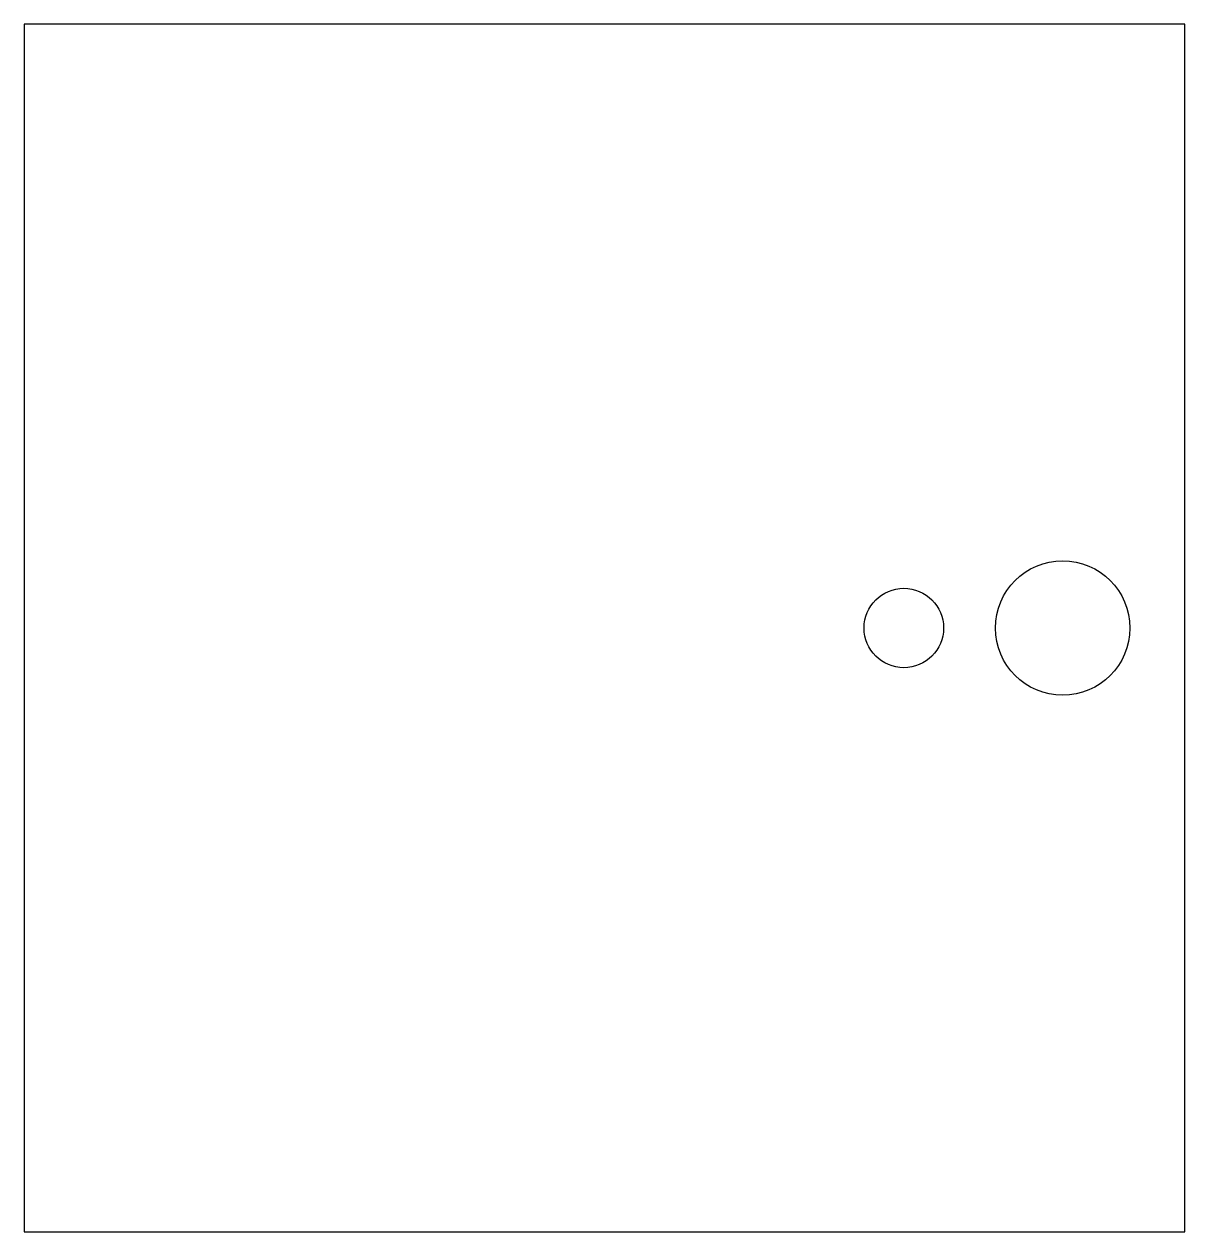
# Model space of a CAD drawing. Header units: millimetres. Extents: x -101.3 to -6.3, y -78.1 to 20.7.
import ezdxf

# ---------------------------------------------------------------- set-up
doc = ezdxf.new("R2010")
doc.units = ezdxf.units.MM

msp = doc.modelspace()

# ---------------------------------------------------------------- linework, layer by layer
at = {"color": 7, "linetype": 'Continuous', "lineweight": 25}
for p, q in [((-101.282, 20.698), (-101.282, -78.102)), ((-6.282, 20.698), (-101.282, 20.698)), ((-6.282, -78.102), (-6.282, 20.698)), ((-101.282, -78.102), (-6.282, -78.102))]:
    msp.add_line(p, q, dxfattribs=at)
for centre, radius in [((-16.282, -28.702), 5.5), ((-29.282, -28.702), 3.25)]:
    msp.add_circle(centre, radius, dxfattribs=at)

doc.saveas('drawing.dxf')
